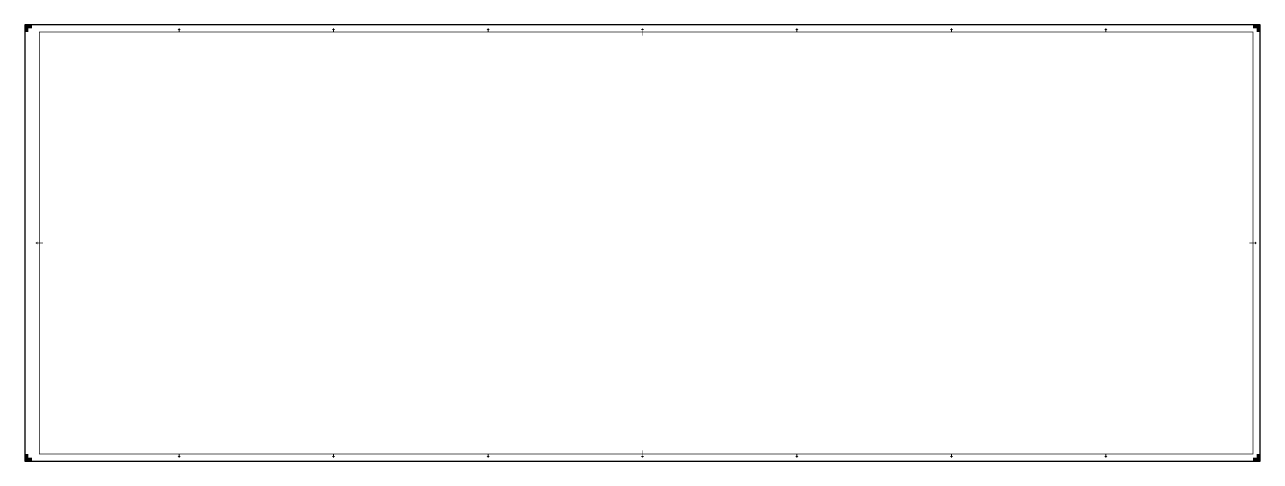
# Model space of a CAD drawing. Extents: x 0 to 1680, y 0 to 594.
import ezdxf

# ---------------------------------------------------------------- set-up
doc = ezdxf.new("R2010")
doc.units = 0
doc.header["$LTSCALE"] = 0.2
for name, color, linetype, lineweight in [('X-XX-AL-TEKENBLAD_KADER-G', 7, 'Continuous', 25), ('X-XX-AL-TEKENBLAD_KADER_AFSNIJMARKERING-G', 7, 'Continuous', 25), ('X-XX-AL-TEKENBLAD_KADER_CENTERMARKERING-G', 7, 'Continuous', 25), ('X-XX-AL-TEKENBLAD_KADER_VOUWMERK-G', 7, 'Continuous', 18)]:
    doc.layers.add(name, color=color, linetype=linetype, lineweight=lineweight)

msp = doc.modelspace()

# ---------------------------------------------------------------- hatches: boundary and pattern name
at = {"layer": 'X-XX-AL-TEKENBLAD_KADER_AFSNIJMARKERING-G'}
for points in [[(10, 594), (0, 594), (0, 584), (5, 584), (5, 589), (10, 589)], [(1680, 584), (1680, 594), (1670, 594), (1670, 589), (1675, 589), (1675, 584)], [(0, 10), (0, 0), (10, 0), (10, 5), (5, 5), (5, 10)], [(1670, 0), (1680, 0), (1680, 10), (1675, 10), (1675, 5), (1670, 5)]]:
    msp.add_hatch(color=256, dxfattribs=at).paths.add_polyline_path(points)
at = {"layer": 'X-XX-AL-TEKENBLAD_KADER_VOUWMERK-G'}
for points in [[(208, 587), (210, 589), (212, 587)], [(418, 587), (420, 589), (422, 587)], [(628, 587), (630, 589), (632, 587)], [(838, 587), (840, 589), (842, 587)], [(1048, 587), (1050, 589), (1052, 587)], [(1258, 587), (1260, 589), (1262, 587)], [(1468, 587), (1470, 589), (1472, 587)], [(17, 299), (15, 297), (17, 295)], [(1673, 299), (1675, 297), (1673, 295)], [(208, 7), (210, 5), (212, 7)], [(418, 7), (420, 5), (422, 7)], [(628, 7), (630, 5), (632, 7)], [(838, 7), (840, 5), (842, 7)], [(1048, 7), (1050, 5), (1052, 7)], [(1258, 7), (1260, 5), (1262, 7)], [(1468, 7), (1470, 5), (1472, 7)]]:
    msp.add_hatch(color=256, dxfattribs=at).paths.add_polyline_path(points)

# ---------------------------------------------------------------- linework, layer by layer
at = {"layer": 'X-XX-AL-TEKENBLAD_KADER-G'}
for p, q in [((1680, 594), (0, 594)), ((0, 594), (0, 0)), ((1680, 0), (1680, 594)), ((0, 0), (1680, 0))]:
    msp.add_line(p, q, dxfattribs=at)
at = {"layer": 'X-XX-AL-TEKENBLAD_KADER-G', "const_width": 0.7, "flags": 128}
msp.add_lwpolyline([(20, 10), (1670, 10), (1670, 584), (20, 584)], close=True, dxfattribs=at)
at = {"layer": 'X-XX-AL-TEKENBLAD_KADER_CENTERMARKERING-G', "const_width": 0.7, "flags": 128}
for points in [[(840, 589), (840, 579)], [(15, 297), (25, 297)], [(1675, 297), (1665, 297)], [(840, 5), (840, 15)]]:
    msp.add_lwpolyline(points, dxfattribs=at)
at = {"layer": 'X-XX-AL-TEKENBLAD_KADER_VOUWMERK-G'}
for p, q in [((210, 584), (210, 589)), ((420, 584), (420, 589)), ((630, 584), (630, 589)), ((1050, 584), (1050, 589)), ((1260, 584), (1260, 589)), ((1470, 584), (1470, 589)), ((210, 5), (210, 10)), ((420, 5), (420, 10)), ((630, 5), (630, 10)), ((1050, 5), (1050, 10)), ((1260, 5), (1260, 10)), ((1470, 5), (1470, 10))]:
    msp.add_line(p, q, dxfattribs=at)

doc.saveas('drawing.dxf')
